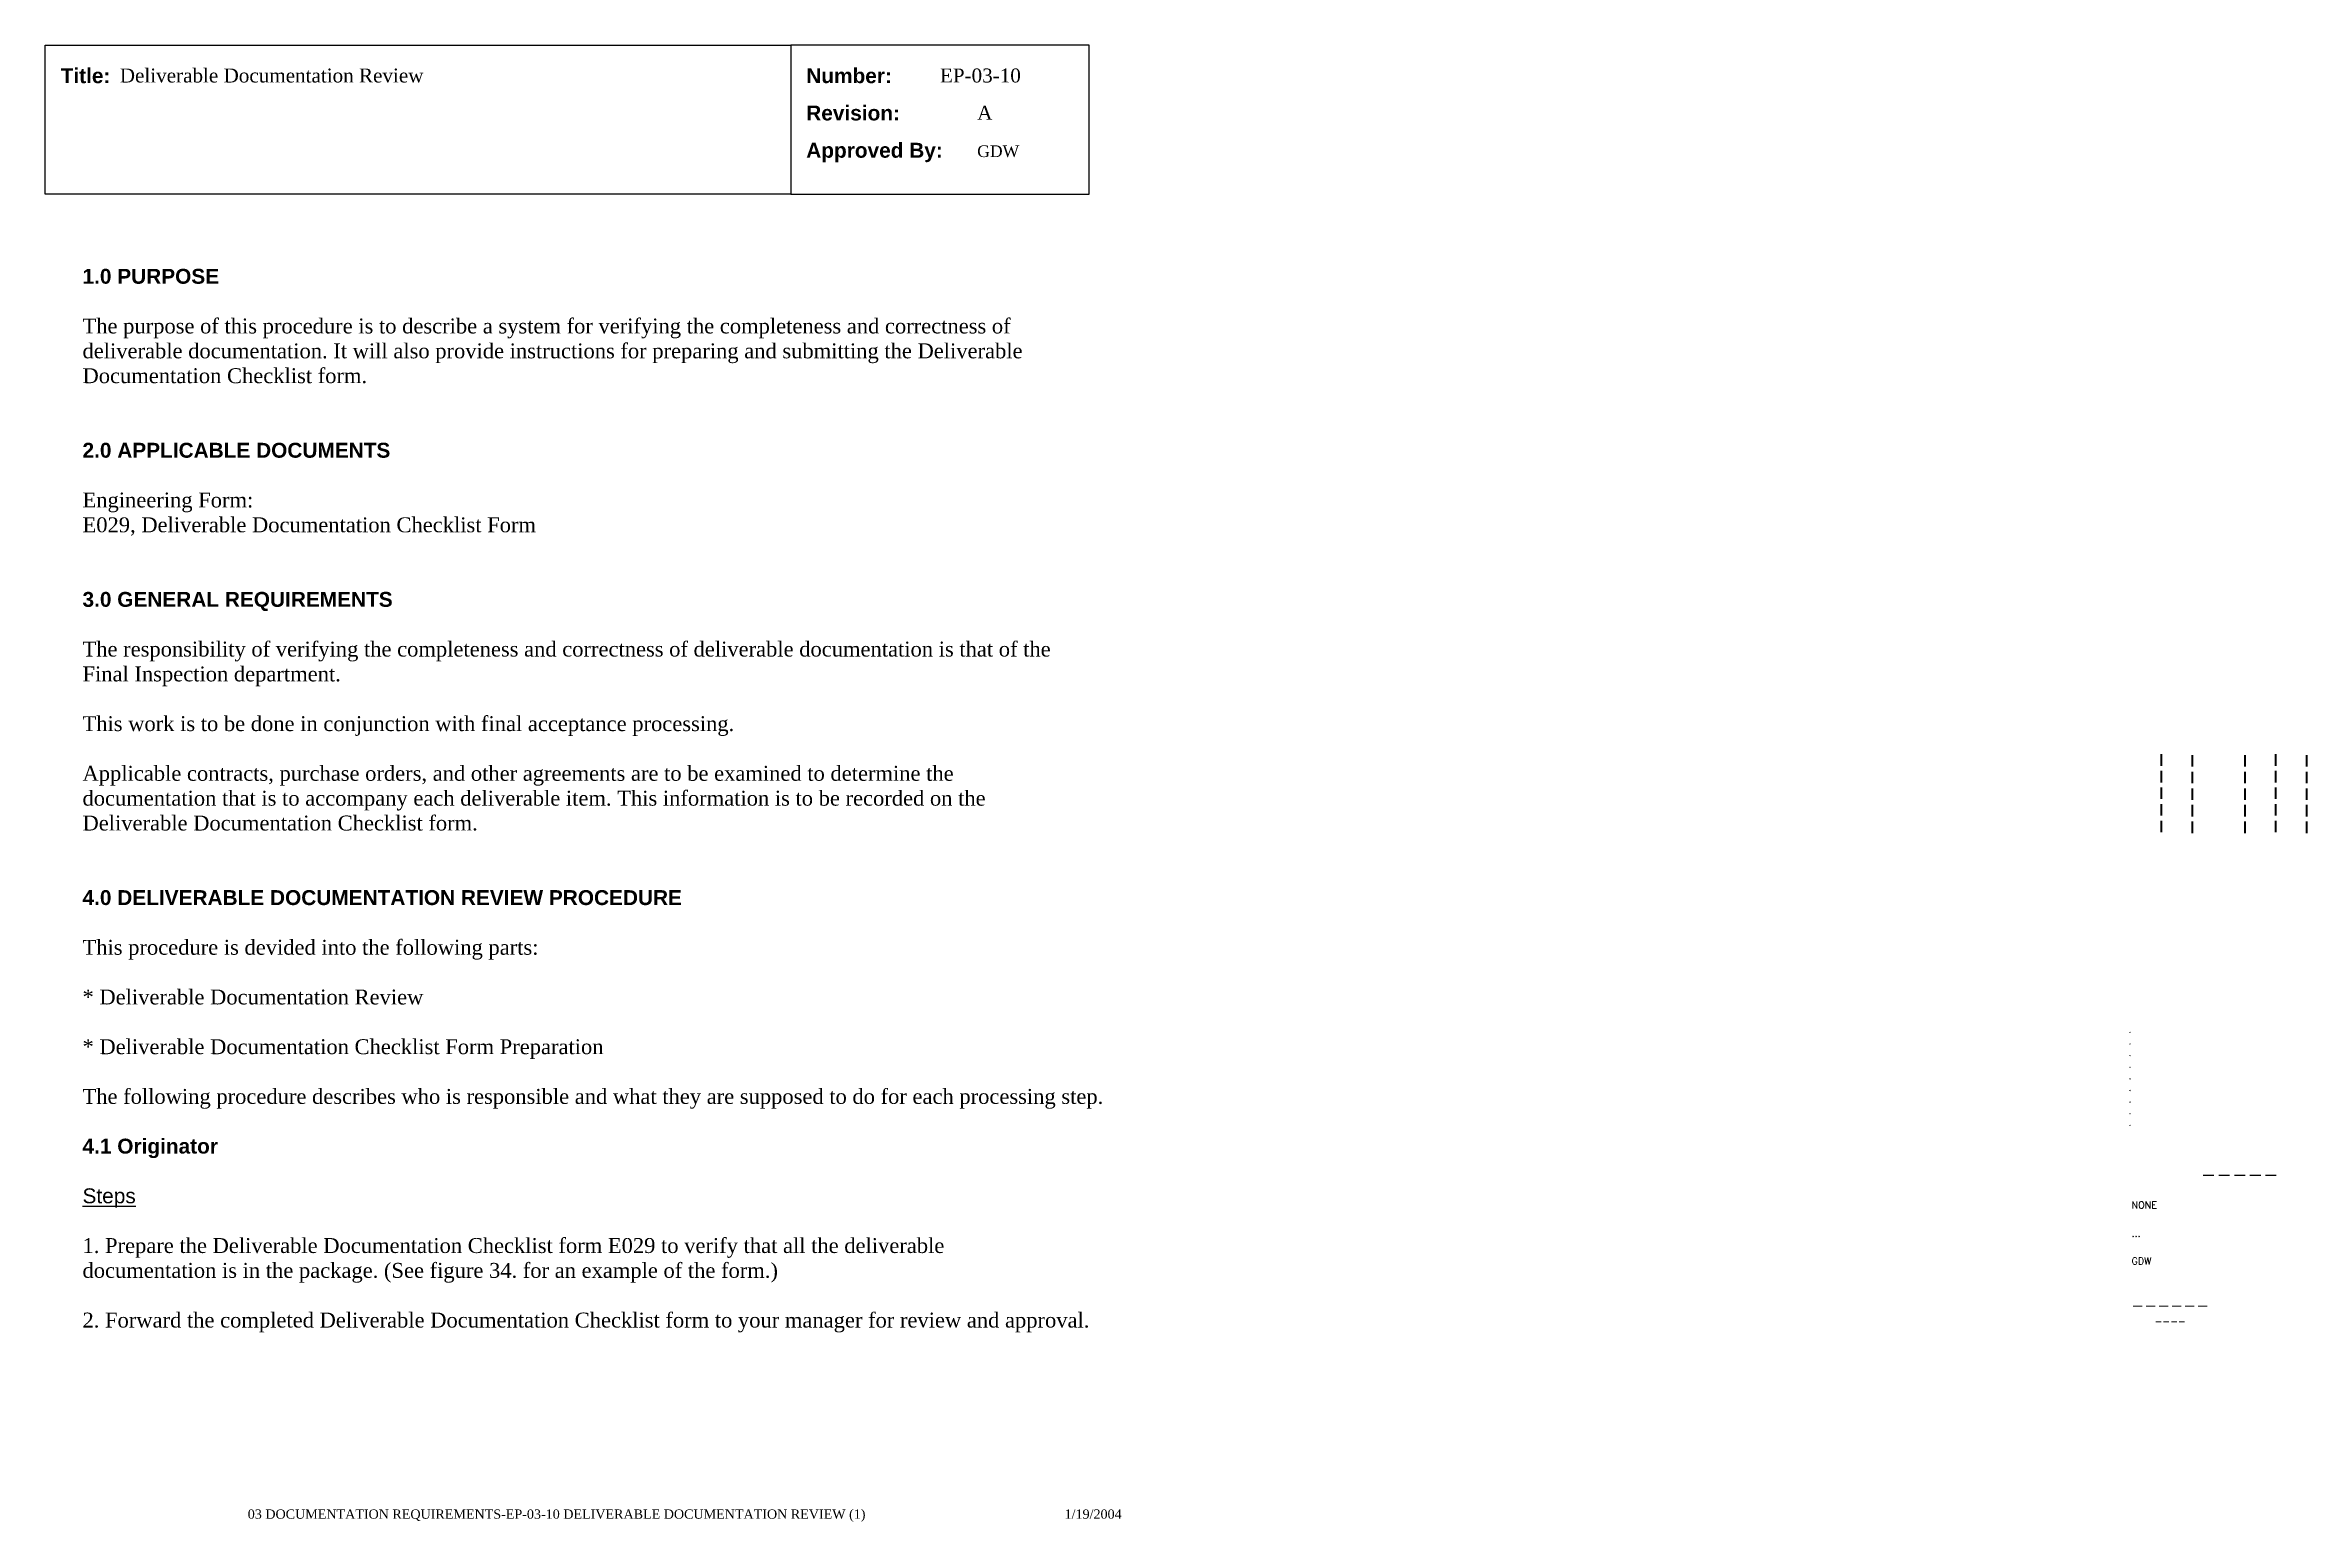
# Paper-space layout 'EP-03-10 Deliverable Documentation Review (1)' of a CAD drawing. Header units: inches. Extents: x 1 to 31.3, y 0.2 to 20.
import ezdxf
from ezdxf.enums import TextEntityAlignment as Align

# ---------------------------------------------------------------- set-up
doc = ezdxf.new("R2010")
doc.units = ezdxf.units.IN
doc.header["$MEASUREMENT"] = 0
doc.layers.add('TitleBlock_Attributes', color=40, linetype='Continuous', plot=False)
doc.layers.add('TitleBlock_Atts_Print', color=1, linetype='Continuous')
doc.styles.get("Standard").update_dxf_attribs({"font": 'simplex.shx'})
doc.styles.add('style1', font='TIMES.TTF')
doc.styles.add('styleAtt', font='TIMES.TTF')
doc.styles.add('TBBIGTEXT', font='complex.shx')

# ---------------------------------------------------------------- blocks, each defined once
blk = doc.blocks.new('Test1')
at = {"layer": 'TitleBlock_Attributes', "style": 'TBBIGTEXT', "width": 0.8}
for tag, p, height in [('SideLine1', (29.492, 9.408), 0.25), ('SideLine2', (29.906, 9.396), 0.25), ('SideLine3', (30.612, 9.396), 0.25), ('SideLine4', (31.026, 9.408), 0.25), ('SideLine5', (31.44, 9.396), 0.25), ('File-Layout', (28.803, 3.641), 0.125)]:
    blk.add_attdef(tag, p, '', height=height, rotation=90, dxfattribs=at)
at = {"layer": 'TitleBlock_Attributes'}
for tag, p, height in [('REV1', (28.947, 6.754), 0.0625), ('REV2', (28.947, 6.598), 0.0625), ('REV3', (28.947, 6.442), 0.0625), ('REV4', (28.947, 6.286), 0.0625), ('REV5', (28.947, 6.13), 0.0625), ('REV6', (28.947, 5.974), 0.0625), ('REV7', (28.947, 5.818), 0.0625), ('REV8', (28.947, 5.662), 0.0625), ('REV9', (28.947, 5.506), 0.0625), ('SCALE', (28.983, 4.394), 0.0938), ('INCHARGE', (28.983, 4.016), 0.0938), ('DRW', (28.983, 3.641), 0.0938)]:
    blk.add_attdef(tag, p, '', height=height, dxfattribs=at)
at = {"layer": 'TitleBlock_Attributes', "style": 'TBBIGTEXT'}
for tag, height, p in [('PROJNUM', 0.188, (30.434, 4.761)), ('DWG_NUM', 0.156, (31.168, 4.127)), ('CUSTOMER', 0.156, (29.501, 3.017)), ('LOCATION', 0.0938, (29.501, 2.835)), ('DESC_1', 0.188, (29.501, 2.412)), ('DESC_2', 0.188, (29.501, 2.1)), ('DESC_3', 0.188, (29.501, 1.787))]:
    blk.add_attdef(tag, text='', height=height, dxfattribs=at).set_placement(p, align=Align.CENTER)
at = {"layer": 'TitleBlock_Attributes'}
blk.add_attdef('DRW_DATE', text='', height=0.0938, dxfattribs=at).set_placement((31.149, 3.648), align=Align.CENTER)

psp = doc.layouts.new('EP-03-10 Deliverable Documentation Review (1)')

# ---------------------------------------------------------------- linework, layer by layer
for points in [[(1, 20), (11, 20), (11, 18), (1, 18)], [(11, 18), (15, 18), (15, 20), (11, 20)]]:
    psp.add_lwpolyline(points, close=True)

# ---------------------------------------------------------------- block references
ref = psp.add_blockref('Test1', (0, 0))
ref.add_attrib('CUSTOMER', '------', dxfattribs={"layer": 'TitleBlock_Attributes', "height": 0.1562, "style": 'TBBIGTEXT'}).set_placement((29.501, 3.017), align=Align.CENTER)
ref.add_attrib('LOCATION', '----', dxfattribs={"layer": 'TitleBlock_Attributes', "height": 0.0938, "style": 'TBBIGTEXT'}).set_placement((29.501, 2.835), align=Align.CENTER)
ref.add_attrib('DESC_1', 'Deliverable Documentation Review', (2, 19.5), dxfattribs={"layer": 'TitleBlock_Atts_Print', "height": 0.1875, "style": 'styleAtt'})
ref.add_attrib('DESC_2', 'EP-03-10', (13, 19.5), dxfattribs={"layer": 'TitleBlock_Atts_Print', "height": 0.1875, "style": 'styleAtt'})
ref.add_attrib('DESC_3', 'A', (13.5, 19), dxfattribs={"layer": 'TitleBlock_Atts_Print', "height": 0.188, "style": 'styleAtt'})
ref.add_attrib('PROJNUM', '-----', dxfattribs={"layer": 'TitleBlock_Attributes', "height": 0.1875, "style": 'TBBIGTEXT'}).set_placement((30.434, 4.761), align=Align.CENTER)
ref.add_attrib('DWG_NUM', 'GDW', (13.5, 18.5), dxfattribs={"layer": 'TitleBlock_Atts_Print', "height": 0.1562, "style": 'styleAtt'})
ref.add_attrib('DRW_DATE', '1/19/2004', dxfattribs={"layer": 'TitleBlock_Atts_Print', "height": 0.125, "style": 'styleAtt'}).set_placement((15.055, 0.232), align=Align.CENTER)
ref.add_attrib('DRW', 'GDW', (28.983, 3.641), dxfattribs={"layer": 'TitleBlock_Attributes', "height": 0.0938})
ref.add_attrib('INCHARGE', '...', (28.983, 4.016), dxfattribs={"layer": 'TitleBlock_Attributes', "height": 0.0938})
ref.add_attrib('SCALE', 'NONE', (28.983, 4.394), dxfattribs={"layer": 'TitleBlock_Attributes', "height": 0.0938})
ref.add_attrib('REV1', '.', (28.947, 6.754), dxfattribs={"layer": 'TitleBlock_Attributes', "height": 0.0625})
ref.add_attrib('REV2', '.', (28.947, 6.598), dxfattribs={"layer": 'TitleBlock_Attributes', "height": 0.0625})
ref.add_attrib('REV3', '.', (28.947, 6.442), dxfattribs={"layer": 'TitleBlock_Attributes', "height": 0.0625})
ref.add_attrib('REV4', '.', (28.947, 6.286), dxfattribs={"layer": 'TitleBlock_Attributes', "height": 0.0625})
ref.add_attrib('REV5', '.', (28.947, 6.13), dxfattribs={"layer": 'TitleBlock_Attributes', "height": 0.0625})
ref.add_attrib('REV6', '.', (28.947, 5.974), dxfattribs={"layer": 'TitleBlock_Attributes', "height": 0.0625})
ref.add_attrib('REV7', '.', (28.947, 5.818), dxfattribs={"layer": 'TitleBlock_Attributes', "height": 0.0625})
ref.add_attrib('REV8', '.', (28.947, 5.662), dxfattribs={"layer": 'TitleBlock_Attributes', "height": 0.0625})
ref.add_attrib('REV9', '.', (28.947, 5.506), dxfattribs={"layer": 'TitleBlock_Attributes', "height": 0.0625})
ref.add_attrib('SideLine1', '-----', (29.492, 9.408), dxfattribs={"layer": 'TitleBlock_Attributes', "height": 0.25, "rotation": 90, "style": 'TBBIGTEXT', "width": 0.8})
ref.add_attrib('SideLine2', '-----', (29.906, 9.396), dxfattribs={"layer": 'TitleBlock_Attributes', "height": 0.25, "rotation": 90, "style": 'TBBIGTEXT', "width": 0.8})
ref.add_attrib('SideLine3', '-----', (30.612, 9.396), dxfattribs={"layer": 'TitleBlock_Attributes', "height": 0.25, "rotation": 90, "style": 'TBBIGTEXT', "width": 0.8})
ref.add_attrib('SideLine4', '-----', (31.026, 9.408), dxfattribs={"layer": 'TitleBlock_Attributes', "height": 0.25, "rotation": 90, "style": 'TBBIGTEXT', "width": 0.8})
ref.add_attrib('SideLine5', '-----', (31.44, 9.396), dxfattribs={"layer": 'TitleBlock_Attributes', "height": 0.25, "rotation": 90, "style": 'TBBIGTEXT', "width": 0.8})
ref.add_attrib('File-Layout', '03 DOCUMENTATION REQUIREMENTS-EP-03-10 DELIVERABLE DOCUMENTATION REVIEW (1)', dxfattribs={"layer": 'TitleBlock_Atts_Print', "height": 0.125, "style": 'styleAtt'}).set_placement((7.859, 0.232), align=Align.CENTER)

# ---------------------------------------------------------------- texts
at = {"color": 5, "char_height": 0.2, "width": 2, "attachment_point": 1, "line_spacing_factor": 1.5, "style": 'style1'}
for s, insert in [('{\\fArial|b1|i0|c0|p34;Title:}', (1.207, 19.691)), ('{\\fArial|b1|i0|c0|p34;Number:\\PRevision:\\PApproved By:}', (11.207, 19.691))]:
    psp.add_mtext(s, dxfattribs=dict(at, insert=insert))
at = {"color": 5, "insert": (1.5, 17), "char_height": 0.2, "width": 13, "attachment_point": 1, "style": 'style1'}
psp.add_mtext('{\\fArial|b1|i0|c0|p34;1.0 PURPOSE\\P\\P}The purpose of this procedure is to describe a system for verifying the completeness and correctness of deliverable documentation. It will also provide instructions for preparing and submitting the Deliverable Documentation Checklist form.\\P\\P\\P{\\fArial|b1|i0|c0|p34;2.0 APPLICABLE DOCUMENTS\\P\\P}Engineering Form:\\PE029, Deliverable Documentation Checklist Form\\P\\P\\P{\\fArial|b1|i0|c0|p34;3.0 GENERAL REQUIREMENTS\\P\\P}The responsibility of verifying the completeness and correctness of deliverable documentation is that of the Final Inspection department.\\P\\PThis work is to be done in conjunction with final acceptance processing.\\P\\PApplicable contracts, purchase orders, and other agreements are to be examined to determine the documentation that is to accompany each deliverable item. This information is to be recorded on the Deliverable Documentation Checklist form.\\P\\P\\P{\\fArial|b1|i0|c0|p34;4.0 DELIVERABLE DOCUMENTATION REVIEW PROCEDURE\\P\\P}This procedure is devided into the following parts:\\P\\P* Deliverable Documentation Review\\P\\P* Deliverable Documentation Checklist Form Preparation\\P\\PThe following procedure describes who is responsible and what they are supposed to do for each processing step.\\P\\P{\\fArial|b1|i0|c0|p34;4.1 Originator\\P\\P\\fArial|b0|i0|c0|p34;\\LSteps\\P\\P}1. Prepare the Deliverable Documentation Checklist form E029 to verify that all the deliverable documentation is in the package. (See figure 34. for an example of the form.)\\P\\P2. Forward the completed Deliverable Documentation Checklist form to your manager for review and approval.', dxfattribs=at)

doc.saveas('drawing.dxf')
